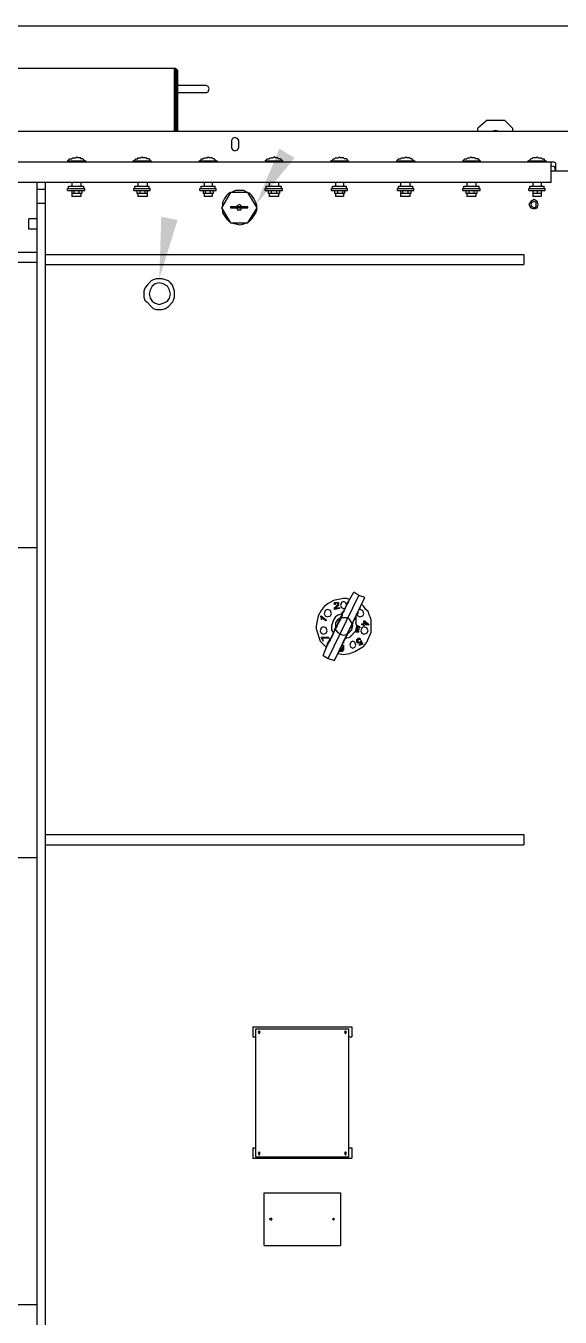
# Model space of a CAD drawing. Header units: feet. Extents: x 0.3 to 98.5, y -18.6 to 31.5.
# Drawn here: x 33.271 to 34.583, y 17.345 to 20.519 of the extents above; entities that cross this region are included whole.
import ezdxf

# ---------------------------------------------------------------- set-up
doc = ezdxf.new("R2010")
doc.units = ezdxf.units.FT
doc.header["$MEASUREMENT"] = 0
doc.layers.add('E-CABL-GND', color=3, linetype='Continuous')
doc.layers.add('E-DETL', color=1, linetype='Continuous')

msp = doc.modelspace()

# ---------------------------------------------------------------- hatches: boundary and pattern name
at = {"layer": 'E-DETL', "linetype": 'Continuous'}
for points in [[(33.83596, 20.07985), (33.89349, 20.21744), (33.93101, 20.19492)], [(33.59832, 19.89725), (33.60332, 20.04984), (33.64334, 20.04233)]]:
    msp.add_hatch(color=256, dxfattribs=at).paths.add_polyline_path(points)

# ---------------------------------------------------------------- linework, layer by layer
at = {"layer": 'Defpoints'}
msp.add_lwpolyline([(0.30977, 20.51939), (37.64417, 20.51939)], dxfattribs=at)
at = {"layer": 'E-CABL-GND'}
for points, knots in [([(32.77665, 18.07786), (32.81162, 18.0806), (32.92436, 18.0886), (33.25823, 18.09994), (33.1251, 17.38269), (33.4423, 16.69989), (33.11327, 16.61678), (33.13744, 16.49651)], [1.6562193, 1.6562193, 1.6562193, 1.6562193, 1.7533787, 1.9660396, 2.5434287, 3.3939212, 3.5619751, 3.5619751, 3.5619751, 3.5619751]), ([(32.77698, 18.05715), (32.82019, 18.06055), (32.8638, 18.06354), (32.97194, 18.06904), (33.03444, 18.06862), (33.11848, 18.03994), (33.14196, 18.01238), (33.17469, 17.92635), (33.18144, 17.86858), (33.18764, 17.71406), (33.18417, 17.61091), (33.20765, 17.28066), (33.27607, 17.05783), (33.28718, 16.81223), (33.27488, 16.74703), (33.20765, 16.67167), (33.06985, 16.65988), (33.10831, 16.49797)], [1.6546298, 1.6546298, 1.6546298, 1.6546298, 1.7750504, 1.7750504, 1.9512353, 1.9512353, 2.1274202, 2.1274202, 2.3036051, 2.3036051, 2.5403019, 2.5403019, 3.0549434, 3.0549434, 3.3206229, 3.3206229, 3.5630675, 3.5630675, 3.5630675, 3.5630675])]:
    msp.add_open_spline(points, degree=3, knots=knots, dxfattribs=at)
at = {"layer": 'E-DETL', "linetype": 'Continuous'}
for p, q in [((33.63834, 20.41255), (33.63834, 20.25996)), ((34.78902, 20.1624), (34.56138, 20.1624)), ((34.57139, 20.18241), (34.57139, 20.1624)), ((33.38319, 20.11487), (33.38319, 20.09987)), ((33.5683, 20.11487), (33.5683, 20.09987)), ((34.19117, 20.11487), (34.19117, 20.09987)), ((34.03107, 19.09177), (34.03107, 19.08677)), ((34.03357, 19.09427), (34.03357, 19.08927)), ((34.03608, 19.10178), (34.03608, 19.09177)), ((34.03858, 19.10178), (34.03858, 19.09427)), ((34.08611, 19.07927), (34.08611, 19.07426)), ((33.99605, 19.06676), (33.99605, 19.05925)), ((34.0811, 19.07176), (34.0811, 19.05175)), ((34.02107, 19.01923), (34.02107, 19.01423)), ((34.03357, 19.04424), (34.03357, 19.03924)), ((34.0836, 19.03924), (34.0836, 19.02924)), ((34.04108, 18.98421), (34.05108, 18.98421)), ((34.04858, 18.99171), (34.04858, 18.98171)), ((34.08611, 19.01423), (34.08611, 19.00422))]:
    msp.add_line(p, q, dxfattribs=at)
for points in [[(32.17998, 20.41505), (33.63834, 20.41505)], [(33.63584, 20.25996), (33.63584, 20.41505)], [(33.63834, 20.41255), (33.63584, 20.41255)], [(33.64334, 20.41005), (33.63834, 20.41505)], [(33.64084, 20.41005), (33.63834, 20.41255)], [(33.64084, 20.41005), (33.64084, 20.25996)], [(33.64334, 20.41005), (33.64334, 20.25996)], [(33.71339, 20.37253), (33.64334, 20.37253)], [(33.71339, 20.35502), (33.64334, 20.35502)], [(33.71339, 20.35502), (33.71839, 20.35752), (33.72089, 20.36502), (33.71839, 20.37002), (33.71339, 20.37253)], [(34.40379, 20.28748), (34.38128, 20.26746)], [(34.40379, 20.28748), (34.44632, 20.28748)], [(34.46633, 20.26746), (34.44632, 20.28748)], [(34.70147, 20.25996), (31.11686, 20.25996)], [(34.38128, 20.25996), (34.38128, 20.26746)], [(34.43381, 20.25996), (34.4238, 20.26246), (34.4163, 20.25996)], [(34.46633, 20.26746), (34.46633, 20.25996)], [(33.79343, 20.23745), (33.79093, 20.24245), (33.78343, 20.24495), (33.77842, 20.24245), (33.77592, 20.23745)], [(33.77592, 20.23745), (33.77592, 20.21994)], [(33.79343, 20.21994), (33.79343, 20.23745)], [(33.37319, 20.18742), (33.37819, 20.19242), (33.38319, 20.19242), (33.38569, 20.19492), (33.3932, 20.19492), (33.3957, 20.19742)], [(33.41571, 20.18742), (33.41071, 20.19242), (33.4057, 20.19242), (33.4057, 20.19492), (33.3982, 20.19492), (33.3957, 20.19742)], [(33.53578, 20.18742), (33.54078, 20.19242), (33.54579, 20.19242), (33.54579, 20.19492), (33.55329, 20.19492), (33.55579, 20.19742)], [(33.5758, 20.18742), (33.5758, 20.18992), (33.5733, 20.19242), (33.5683, 20.19242), (33.5658, 20.19492), (33.55829, 20.19492), (33.55579, 20.19742)], [(33.69838, 20.18742), (33.70088, 20.18992), (33.70088, 20.19242), (33.70588, 20.19242), (33.70838, 20.19492), (33.71589, 20.19492), (33.71839, 20.19742)], [(33.7384, 20.18742), (33.7334, 20.19242), (33.7309, 20.19242), (33.72839, 20.19492), (33.72089, 20.19492), (33.71839, 20.19742)], [(33.77592, 20.21994), (33.77842, 20.21493), (33.78343, 20.21243), (33.79093, 20.21493), (33.79343, 20.21994)], [(33.85847, 20.18742), (33.86347, 20.19242), (33.86848, 20.19242), (33.87098, 20.19492), (33.87848, 20.19492), (33.88098, 20.19742)], [(33.901, 20.18742), (33.89849, 20.18992), (33.89599, 20.19242), (33.89099, 20.19242), (33.88849, 20.19492), (33.88349, 20.19492), (33.88098, 20.19742)], [(34.02107, 20.18742), (34.02607, 20.19242), (34.02857, 20.19242), (34.03107, 20.19492), (34.03858, 20.19492), (34.04108, 20.19742)], [(34.06109, 20.18742), (34.06109, 20.18992), (34.05859, 20.19242), (34.05359, 20.19242), (34.05108, 20.19492), (34.04358, 20.19492), (34.04108, 20.19742)], [(34.18366, 20.18742), (34.18366, 20.18992), (34.18616, 20.19242), (34.19117, 20.19242), (34.19367, 20.19492), (34.20117, 20.19492), (34.20367, 20.19742)], [(34.22369, 20.18742), (34.21868, 20.19242), (34.21618, 20.19242), (34.21368, 20.19492), (34.20618, 20.19492), (34.20367, 20.19742)], [(34.34376, 20.18742), (34.34876, 20.19242), (34.35376, 20.19242), (34.35626, 20.19492), (34.36127, 20.19492), (34.36377, 20.19742)], [(34.38628, 20.18742), (34.38378, 20.18992), (34.38128, 20.19242), (34.37628, 20.19242), (34.37377, 20.19492), (34.36627, 20.19492), (34.36377, 20.19742)], [(34.52386, 20.19492), (34.51636, 20.19492), (34.51386, 20.19242), (34.51136, 20.19242), (34.50635, 20.18742)], [(34.52636, 20.19742), (34.52386, 20.19492)], [(34.52636, 20.19742), (34.52887, 20.19492), (34.53637, 20.19492), (34.53887, 20.19242), (34.54387, 20.19242), (34.54387, 20.18992), (34.54638, 20.18742)], [(31.25444, 20.18492), (34.56389, 20.18492)], [(33.37319, 20.18742), (33.37319, 20.18492)], [(33.37319, 20.18742), (33.41821, 20.18742)], [(33.41821, 20.18742), (33.41821, 20.18492)], [(33.53328, 20.18742), (33.53328, 20.18492)], [(33.53328, 20.18742), (33.57831, 20.18742)], [(33.57831, 20.18742), (33.57831, 20.18492)], [(33.69588, 20.18742), (33.69588, 20.18492)], [(33.69588, 20.18742), (33.7409, 20.18742)], [(33.7409, 20.18742), (33.7409, 20.18492)], [(33.85847, 20.18742), (33.85847, 20.18492)], [(33.85847, 20.18742), (33.901, 20.18742)], [(33.901, 20.18742), (33.901, 20.18492)], [(34.01857, 20.18742), (34.01857, 20.18492)], [(34.01857, 20.18742), (34.06359, 20.18742)], [(34.06359, 20.18742), (34.06359, 20.18492)], [(34.18116, 20.18742), (34.18116, 20.18492)], [(34.18116, 20.18742), (34.22619, 20.18742)], [(34.22619, 20.18742), (34.22619, 20.18492)], [(34.34376, 20.18742), (34.34376, 20.18492)], [(34.34376, 20.18742), (34.38628, 20.18742)], [(34.38628, 20.18742), (34.38628, 20.18492)], [(34.50385, 20.18742), (34.50385, 20.18492)], [(34.50385, 20.18742), (34.54888, 20.18742)], [(34.54888, 20.18742), (34.54888, 20.18492)], [(34.56138, 20.13489), (34.56138, 20.18492)], [(34.57139, 20.1649), (34.56889, 20.17241), (34.56138, 20.17491)], [(34.57139, 20.18241), (34.56389, 20.18492)], [(31.25694, 20.13489), (34.56138, 20.13489)], [(33.29814, 15.99995), (33.29814, 20.13489)], [(33.31815, 20.13489), (33.31815, 15.99995)], [(33.38319, 20.13489), (33.38319, 20.12488)], [(33.4057, 20.13489), (33.4057, 20.12488)], [(33.54579, 20.13489), (33.54579, 20.12488)], [(33.5683, 20.13489), (33.5683, 20.12488)], [(33.70838, 20.13489), (33.70838, 20.12488)], [(33.72839, 20.13489), (33.72839, 20.12488)], [(33.86848, 20.13489), (33.86848, 20.12488)], [(33.89099, 20.13489), (33.89099, 20.12488)], [(34.03107, 20.13489), (34.03107, 20.12488)], [(34.05108, 20.13489), (34.05108, 20.12488)], [(34.19117, 20.13489), (34.19117, 20.12488)], [(34.21368, 20.13489), (34.21368, 20.12488)], [(34.35376, 20.13489), (34.35376, 20.12488)], [(34.37628, 20.13489), (34.37628, 20.12488)], [(34.51636, 20.13489), (34.51636, 20.12488)], [(34.53637, 20.13489), (34.53637, 20.12488)], [(33.31815, 20.11738), (33.29814, 20.11738)], [(33.37319, 20.11487), (33.37319, 20.11988)], [(33.37319, 20.11988), (33.41571, 20.11988)], [(33.37319, 20.11487), (33.41571, 20.11487)], [(33.37569, 20.11988), (33.37569, 20.12488)], [(33.37569, 20.12488), (33.41321, 20.12488)], [(33.40821, 20.10737), (33.38319, 20.10737)], [(33.4057, 20.09987), (33.38319, 20.09987)], [(33.38819, 20.11487), (33.38819, 20.10737)], [(33.4007, 20.11487), (33.4007, 20.10737)], [(33.4057, 20.10737), (33.4057, 20.09987)], [(33.40821, 20.11487), (33.40821, 20.10737)], [(33.41321, 20.11988), (33.41321, 20.12488)], [(33.41571, 20.11487), (33.41571, 20.11988)], [(33.53578, 20.11487), (33.53578, 20.11988)], [(33.53578, 20.11988), (33.5758, 20.11988)], [(33.53578, 20.11487), (33.5758, 20.11487)], [(33.53828, 20.11988), (33.53828, 20.12488)], [(33.53828, 20.12488), (33.5733, 20.12488)], [(33.54329, 20.11487), (33.54329, 20.10737)], [(33.5683, 20.10737), (33.54329, 20.10737)], [(33.54579, 20.10737), (33.54579, 20.09987)], [(33.5683, 20.09987), (33.54579, 20.09987)], [(33.55079, 20.11487), (33.55079, 20.10737)], [(33.5633, 20.11487), (33.5633, 20.10737)], [(33.5733, 20.11988), (33.5733, 20.12488)], [(33.5758, 20.11487), (33.5758, 20.11988)], [(33.69838, 20.11487), (33.69838, 20.11988)], [(33.69838, 20.11988), (33.7384, 20.11988)], [(33.69838, 20.11487), (33.7384, 20.11487)], [(33.70088, 20.11988), (33.70088, 20.12488)], [(33.70088, 20.12488), (33.7359, 20.12488)], [(33.70588, 20.11487), (33.70588, 20.10737)], [(33.7309, 20.10737), (33.70588, 20.10737)], [(33.70838, 20.10737), (33.70838, 20.09987)], [(33.72839, 20.09987), (33.70838, 20.09987)], [(33.71088, 20.11487), (33.71088, 20.10737)], [(33.72339, 20.11487), (33.72339, 20.10737)], [(33.72839, 20.10737), (33.72839, 20.09987)], [(33.7309, 20.11487), (33.7309, 20.10737)], [(33.7359, 20.11988), (33.7359, 20.12488)], [(33.7384, 20.11487), (33.7384, 20.11988)], [(33.77342, 20.10987), (33.75091, 20.07235)], [(33.77092, 20.10987), (33.76342, 20.10237), (33.75841, 20.09486), (33.75341, 20.08486), (33.75341, 20.07485)], [(33.81595, 20.10987), (33.77342, 20.10987)], [(33.81344, 20.10987), (33.80594, 20.11487), (33.78593, 20.11487), (33.77592, 20.10987)], [(33.83846, 20.07235), (33.81595, 20.10987)], [(33.83846, 20.07485), (33.83596, 20.08486), (33.83095, 20.09486), (33.82595, 20.10237), (33.81845, 20.10987)], [(33.85847, 20.11487), (33.85847, 20.11988)], [(33.85847, 20.11988), (33.901, 20.11988)], [(33.85847, 20.11487), (33.901, 20.11487)], [(33.86097, 20.11988), (33.86097, 20.12488)], [(33.86097, 20.12488), (33.89849, 20.12488)], [(33.86598, 20.11487), (33.86598, 20.10737)], [(33.89349, 20.10737), (33.86598, 20.10737)], [(33.86848, 20.10737), (33.86848, 20.09987)], [(33.89099, 20.09987), (33.86848, 20.09987)], [(33.87348, 20.11487), (33.87348, 20.10737)], [(33.88599, 20.11487), (33.88599, 20.10737)], [(33.89099, 20.10737), (33.89099, 20.09987)], [(33.89349, 20.11487), (33.89349, 20.10737)], [(33.89849, 20.11988), (33.89849, 20.12488)], [(33.901, 20.11487), (33.901, 20.11988)], [(34.02107, 20.11487), (34.02107, 20.11988)], [(34.02107, 20.11988), (34.06109, 20.11988)], [(34.02107, 20.11487), (34.06109, 20.11487)], [(34.02357, 20.11988), (34.02357, 20.12488)], [(34.02357, 20.12488), (34.05859, 20.12488)], [(34.02857, 20.11487), (34.02857, 20.10737)], [(34.05359, 20.10737), (34.02857, 20.10737)], [(34.03107, 20.10737), (34.03107, 20.09987)], [(34.05108, 20.09987), (34.03107, 20.09987)], [(34.03608, 20.11487), (34.03608, 20.10737)], [(34.04858, 20.11487), (34.04858, 20.10737)], [(34.05108, 20.10737), (34.05108, 20.09987)], [(34.05359, 20.11487), (34.05359, 20.10737)], [(34.05859, 20.11988), (34.05859, 20.12488)], [(34.06109, 20.11487), (34.06109, 20.11988)], [(34.18366, 20.11487), (34.18366, 20.11988)], [(34.18366, 20.11988), (34.22369, 20.11988)], [(34.18366, 20.11487), (34.22369, 20.11487)], [(34.18616, 20.11988), (34.18616, 20.12488)], [(34.18616, 20.12488), (34.22118, 20.12488)], [(34.21618, 20.10737), (34.19117, 20.10737)], [(34.21368, 20.09987), (34.19117, 20.09987)], [(34.19617, 20.11487), (34.19617, 20.10737)], [(34.20868, 20.11487), (34.20868, 20.10737)], [(34.21368, 20.10737), (34.21368, 20.09987)], [(34.21618, 20.11487), (34.21618, 20.10737)], [(34.22118, 20.11988), (34.22118, 20.12488)], [(34.22369, 20.11487), (34.22369, 20.11988)], [(34.34376, 20.11487), (34.34376, 20.11988)], [(34.34376, 20.11988), (34.38628, 20.11988)], [(34.34376, 20.11487), (34.38628, 20.11487)], [(34.34626, 20.11988), (34.34626, 20.12488)], [(34.34626, 20.12488), (34.38378, 20.12488)], [(34.35126, 20.11487), (34.35126, 20.10737)], [(34.37878, 20.10737), (34.35126, 20.10737)], [(34.35376, 20.10737), (34.35376, 20.09987)], [(34.37628, 20.09987), (34.35376, 20.09987)], [(34.35877, 20.11487), (34.35877, 20.10737)], [(34.37127, 20.11487), (34.37127, 20.10737)], [(34.37628, 20.10737), (34.37628, 20.09987)], [(34.37878, 20.11487), (34.37878, 20.10737)], [(34.38378, 20.11988), (34.38378, 20.12488)], [(34.38628, 20.11487), (34.38628, 20.11988)], [(34.50635, 20.11487), (34.50635, 20.11988)], [(34.50635, 20.11988), (34.54638, 20.11988)], [(34.50635, 20.11487), (34.54638, 20.11487)], [(34.50885, 20.11988), (34.50885, 20.12488)], [(34.50885, 20.12488), (34.54387, 20.12488)], [(34.51636, 20.11487), (34.51636, 20.09987)], [(34.53637, 20.10737), (34.51636, 20.10737)], [(34.53637, 20.09987), (34.51636, 20.09987)], [(34.52636, 20.11487), (34.52636, 20.10737)], [(34.53637, 20.11487), (34.53637, 20.09987)], [(34.54387, 20.11988), (34.54387, 20.12488)], [(34.54638, 20.11487), (34.54638, 20.11988)], [(33.31815, 20.08236), (33.29814, 20.08236)], [(33.75091, 20.07235), (33.77342, 20.03483)], [(33.75341, 20.06985), (33.75341, 20.05984), (33.76342, 20.04483), (33.77092, 20.03733)], [(33.77342, 20.07485), (33.81595, 20.07485)], [(33.77342, 20.07485), (33.77342, 20.07235)], [(33.77342, 20.07235), (33.81595, 20.07235)], [(33.80094, 20.07485), (33.79844, 20.07735), (33.79593, 20.07985), (33.79093, 20.07735), (33.78843, 20.07485)], [(33.78843, 20.07235), (33.79093, 20.06735), (33.79844, 20.06735), (33.80094, 20.07235)], [(33.81595, 20.07235), (33.81595, 20.07485)], [(33.81595, 20.03483), (33.83846, 20.07235)], [(33.81845, 20.03733), (33.82595, 20.04483), (33.83596, 20.05984), (33.83846, 20.06985)], [(34.52887, 20.07985), (34.52636, 20.08736), (34.51886, 20.09236), (34.51136, 20.08736), (34.50635, 20.07985), (34.51136, 20.07235), (34.51886, 20.06985), (34.52636, 20.07235), (34.52887, 20.07985)], [(34.52386, 20.08486), (34.51886, 20.08736), (34.51386, 20.08486), (34.51136, 20.07985), (34.51386, 20.07485), (34.51886, 20.07235), (34.52386, 20.07485), (34.52386, 20.08486)], [(33.27813, 20.01982), (33.27813, 20.04483)], [(33.29814, 20.04483), (33.27813, 20.04483)], [(33.77342, 20.03483), (33.81595, 20.03483)], [(33.77592, 20.03483), (33.79593, 20.02982), (33.80594, 20.03233), (33.81344, 20.03483)], [(33.29814, 20.01982), (33.27813, 20.01982)], [(33.29814, 19.96228), (31.32448, 19.96228)], [(33.29814, 19.93727), (31.32448, 19.93727)], [(33.31815, 19.95728), (34.49385, 19.95728)], [(34.49385, 19.95728), (34.49385, 19.93227)], [(33.31815, 19.93227), (34.49385, 19.93227)], [(33.63584, 19.86723), (33.63084, 19.88224), (33.62583, 19.88724), (33.62083, 19.89224), (33.60582, 19.89725), (33.59081, 19.89725), (33.58331, 19.89475), (33.57831, 19.89224), (33.5683, 19.88224), (33.5633, 19.87473), (33.5608, 19.86723), (33.5608, 19.85222), (33.5633, 19.84472), (33.5683, 19.83971), (33.57831, 19.82971), (33.58331, 19.8247), (33.59081, 19.8222), (33.60582, 19.8222), (33.61333, 19.8247), (33.62083, 19.82971), (33.63084, 19.83971), (33.63334, 19.84472), (33.63584, 19.85222), (33.63584, 19.86723)], [(33.62583, 19.85972), (33.62333, 19.86973), (33.61833, 19.87974), (33.60832, 19.88474), (33.59832, 19.88724), (33.58831, 19.88474), (33.58081, 19.87974), (33.5758, 19.86973), (33.5733, 19.85972), (33.5758, 19.84972), (33.58081, 19.84221), (33.58831, 19.83721), (33.59832, 19.83471), (33.60832, 19.83721), (33.61833, 19.84221), (33.62333, 19.84972), (33.62583, 19.85972)], [(31.24944, 19.23686), (33.29814, 19.23686)], [(34.06609, 19.10928), (34.05859, 19.11178), (34.05108, 19.11178), (34.02607, 19.10678), (34.01356, 19.09928), (34.00356, 19.09177), (33.99605, 19.08177), (33.98855, 19.06926), (33.98354, 19.04424), (33.98354, 19.03674), (33.99355, 19.00672), (34.00356, 18.99672), (34.00856, 18.99171)], [(34.01356, 18.9642), (34.08861, 19.11929)], [(34.02857, 18.95919), (34.10362, 19.11429)], [(34.06359, 19.10428), (34.0761, 19.12679)], [(34.08861, 19.11929), (34.0761, 19.12679)], [(34.10362, 19.11429), (34.08861, 19.11929)], [(34.02107, 19.07426), (34.01857, 19.08177), (34.01106, 19.08427), (34.00606, 19.08177), (34.00356, 19.07426), (34.00606, 19.06926), (34.01106, 19.06676), (34.01857, 19.06926), (34.02107, 19.07426)], [(34.02857, 19.09678), (34.02857, 19.10178), (34.03858, 19.10178)], [(34.03107, 19.09678), (34.02857, 19.09678)], [(34.02857, 19.08427), (34.02857, 19.08927), (34.03357, 19.08927)], [(34.04108, 19.08677), (34.02857, 19.08427)], [(34.03357, 19.10178), (34.03107, 19.09928)], [(34.03107, 19.09928), (34.03107, 19.09678)], [(34.03107, 19.09177), (34.03608, 19.09177)], [(34.03107, 19.08677), (34.04108, 19.08927)], [(34.03357, 19.09427), (34.03858, 19.09427)], [(34.03858, 18.9767), (34.05108, 18.9742), (34.06609, 18.9767), (34.0786, 18.98171), (34.08861, 18.98671), (34.10111, 18.99422), (34.10862, 19.00422), (34.11862, 19.02924), (34.11862, 19.05925), (34.11612, 19.06676), (34.11362, 19.07176), (34.11112, 19.07927), (34.10612, 19.08427), (34.10111, 19.09177), (34.09611, 19.09678)], [(34.03858, 19.07176), (34.04608, 19.07426), (34.05108, 19.07927)], [(34.04108, 19.08927), (34.04108, 19.08677)], [(34.05859, 19.09678), (34.05609, 19.10178), (34.05108, 19.10428), (34.04608, 19.10178), (34.04358, 19.09427), (34.04608, 19.08927), (34.05108, 19.08677), (34.05609, 19.08677)], [(34.04858, 19.07426), (34.06109, 19.09928)], [(34.05359, 19.07927), (34.05108, 19.08177)], [(34.05359, 19.08677), (34.05609, 19.08927)], [(34.05359, 19.08427), (34.05609, 19.08677)], [(34.05609, 19.09177), (34.05859, 19.09427)], [(34.05859, 19.09678), (34.06359, 19.10428)], [(34.05859, 19.09427), (34.05859, 19.09678)], [(34.06109, 19.09678), (34.05859, 19.09678)], [(34.06109, 19.09928), (34.06359, 19.10178)], [(34.06109, 19.10178), (34.06359, 19.10178)], [(34.06359, 19.10178), (34.06359, 19.10428)], [(34.0836, 19.07176), (34.08611, 19.06926), (34.09111, 19.06676), (34.09861, 19.06926), (34.10111, 19.07426), (34.09861, 19.08177), (34.09111, 19.08427), (34.08861, 19.08427)], [(34.08861, 19.08177), (34.08611, 19.07927)], [(34.09111, 19.08677), (34.08861, 19.08427)], [(34.09111, 19.08677), (34.08861, 19.08677)], [(34.09361, 19.09427), (34.09111, 19.08927)], [(34.09111, 19.08927), (34.09111, 19.08677)], [(34.09611, 19.09678), (34.09361, 19.09427)], [(34.09361, 19.09678), (34.09611, 19.09678)], [(33.99355, 19.06676), (33.99605, 19.06926)], [(33.99605, 19.06676), (33.99355, 19.06676)], [(33.99605, 19.06926), (34.00856, 19.05925)], [(34.00856, 19.05675), (33.99605, 19.06426)], [(34.00856, 19.05925), (34.00856, 19.05675)], [(34.03858, 19.07176), (34.03107, 19.06676), (34.02607, 19.05925), (34.02107, 19.04424), (34.02107, 19.03424), (34.02607, 19.02673)], [(34.0736, 19.04424), (34.0711, 19.05175), (34.06609, 19.05925), (34.06109, 19.06426), (34.04358, 19.06426), (34.03608, 19.05925), (34.03107, 19.05175), (34.03107, 19.03424), (34.03608, 19.02924), (34.04358, 19.02423), (34.05108, 19.02173), (34.06109, 19.02423), (34.0711, 19.03424), (34.0736, 19.04424)], [(34.03608, 19.04675), (34.04608, 19.06426)], [(34.03608, 19.04675), (34.03858, 19.05425)], [(34.03858, 19.04925), (34.03608, 19.05175)], [(34.03858, 19.05675), (34.04108, 19.05925)], [(34.03858, 19.05675), (34.04108, 19.05425)], [(34.03858, 19.05675), (34.04108, 19.05675)], [(34.04108, 19.05925), (34.04358, 19.06426)], [(34.04358, 19.05925), (34.04108, 19.05925)], [(34.04358, 19.06676), (34.04608, 19.06926)], [(34.04358, 19.06676), (34.04608, 19.06676)], [(34.04608, 19.07176), (34.04858, 19.07176)], [(34.04608, 19.06426), (34.04858, 19.07176)], [(34.04858, 19.06926), (34.04608, 19.07176)], [(34.04858, 19.07176), (34.04858, 19.07426)], [(34.05609, 19.01423), (34.06609, 19.01673), (34.0811, 19.03174), (34.0836, 19.04424), (34.0811, 19.05175)], [(34.0736, 19.05175), (34.0711, 19.04424)], [(34.0711, 19.05175), (34.0736, 19.04925)], [(34.0711, 19.04675), (34.0711, 19.04925)], [(34.0711, 19.04925), (34.0736, 19.04925)], [(34.0761, 19.05675), (34.0736, 19.05425)], [(34.0786, 19.06676), (34.0811, 19.06426)], [(34.0786, 19.06426), (34.0811, 19.06426)], [(34.0786, 19.06175), (34.0786, 19.05925)], [(34.0811, 19.07176), (34.0836, 19.07176)], [(34.0836, 19.07426), (34.0836, 19.07176)], [(34.0836, 19.07426), (34.08611, 19.07426)], [(34.09611, 19.04925), (34.10111, 19.04925)], [(34.09611, 19.04675), (34.09611, 19.04925)], [(34.10111, 19.05675), (34.10362, 19.05675)], [(34.10111, 19.04925), (34.10111, 19.05675)], [(34.10362, 19.05675), (34.11362, 19.04675)], [(34.10362, 19.05425), (34.10362, 19.04925)], [(34.11112, 19.04675), (34.10362, 19.05425)], [(34.10362, 19.04925), (34.11112, 19.04675)], [(34.01106, 19.03174), (34.00856, 19.03924), (34.00106, 19.04174), (33.99605, 19.03924), (33.99355, 19.03174), (33.99605, 19.02673), (34.00106, 19.02423), (34.00856, 19.02673), (34.01106, 19.03174)], [(33.99605, 19.01673), (34.00606, 19.01673)], [(34.00106, 19.00672), (33.99605, 19.01673)], [(34.00606, 19.01673), (34.00856, 19.01423), (34.00856, 19.01673), (34.01356, 19.01673)], [(34.01356, 19.01673), (34.01606, 19.01423)], [(34.01606, 19.00422), (34.03608, 19.04675)], [(34.02357, 19.01923), (34.02107, 19.01923)], [(34.02357, 19.01923), (34.02857, 19.03174)], [(34.02607, 19.02423), (34.02357, 19.02423)], [(34.02607, 19.02423), (34.02607, 19.02673)], [(34.02857, 19.03424), (34.03107, 19.03924)], [(34.03357, 19.03924), (34.03107, 19.03924)], [(34.03608, 19.04424), (34.03357, 19.04675)], [(34.03357, 19.04424), (34.03608, 19.04424)], [(34.06109, 19.02423), (34.05359, 19.00922)], [(34.05609, 19.01923), (34.05859, 19.01923)], [(34.06109, 19.02423), (34.05859, 19.02423)], [(34.05859, 19.02173), (34.05859, 19.01923)], [(34.06609, 19.03424), (34.06359, 19.03174)], [(34.06859, 19.03924), (34.06609, 19.03674)], [(34.06609, 19.03924), (34.06859, 19.03924)], [(34.06609, 19.03424), (34.06609, 19.03674)], [(34.06859, 19.04424), (34.06859, 19.03924)], [(34.06859, 19.04424), (34.0711, 19.04424)], [(34.08861, 19.02924), (34.0811, 19.02924), (34.0811, 19.03174)], [(34.0811, 19.03174), (34.08861, 19.03174)], [(34.0836, 19.04424), (34.08861, 19.04174)], [(34.08611, 19.04424), (34.0836, 19.04424)], [(34.0836, 19.03924), (34.08611, 19.03674), (34.08611, 19.03424), (34.08861, 19.03424)], [(34.08611, 19.03674), (34.0836, 19.03674)], [(34.0836, 19.03424), (34.08611, 19.03174)], [(34.09111, 19.04174), (34.08611, 19.04424)], [(34.09111, 19.04174), (34.09111, 19.03924), (34.08611, 19.03924), (34.08611, 19.04174), (34.09111, 19.04174)], [(34.08611, 19.02924), (34.08611, 19.03174)], [(34.08861, 19.04174), (34.08861, 19.03924)], [(34.08861, 19.03674), (34.08861, 19.03424)], [(34.08861, 19.02924), (34.08861, 19.03174)], [(34.11112, 19.03174), (34.10862, 19.03924), (34.10111, 19.04174), (34.09611, 19.03924), (34.09361, 19.03174), (34.09611, 19.02673), (34.10111, 19.02423), (34.10862, 19.02673), (34.11112, 19.03174)], [(34.10111, 19.04675), (34.09611, 19.04675)], [(34.10111, 19.04424), (34.10111, 19.04675)], [(34.10362, 19.04675), (34.10111, 19.04424)], [(34.11362, 19.04675), (34.10362, 19.04675)], [(33.99855, 19.01423), (34.00106, 19.00672)], [(34.01606, 19.01423), (33.99855, 19.01423)], [(34.00106, 18.9717), (34.01356, 19.00172)], [(34.01106, 18.99922), (34.01857, 19.01423)], [(34.01106, 18.99422), (34.01106, 18.99922)], [(34.01356, 18.99672), (34.01106, 18.99922)], [(34.01356, 18.99922), (34.01106, 18.99922)], [(34.01356, 19.00172), (34.01606, 19.00422)], [(34.01606, 19.00172), (34.01356, 19.00422)], [(34.01606, 19.00422), (34.01356, 19.00422)], [(34.01857, 19.00672), (34.01606, 19.00922)], [(34.01606, 19.00922), (34.01857, 19.00922)], [(34.02107, 19.01423), (34.01857, 19.01423)], [(34.01857, 19.00922), (34.01857, 19.01173)], [(34.04358, 18.98671), (34.03858, 18.98171)], [(34.04108, 18.98921), (34.04858, 18.98921)], [(34.04108, 18.98671), (34.04858, 18.98671)], [(34.04858, 18.98171), (34.04108, 18.98171), (34.04108, 18.98421)], [(34.04608, 18.99422), (34.04358, 18.98921)], [(34.04358, 18.98921), (34.04358, 18.98671)], [(34.04608, 18.99672), (34.04608, 18.99422)], [(34.04608, 18.99672), (34.05108, 18.99672)], [(34.04858, 19.00422), (34.05108, 19.00172)], [(34.04858, 19.00422), (34.05108, 19.00422)], [(34.05108, 18.99422), (34.04858, 18.99422), (34.04858, 19.00172)], [(34.04858, 18.99171), (34.05108, 18.99171)], [(34.05108, 19.00922), (34.05359, 19.00672)], [(34.05108, 19.00922), (34.05359, 19.00922)], [(34.05359, 19.00672), (34.05108, 19.00672)], [(34.05108, 19.00422), (34.05108, 19.00172)], [(34.05108, 18.99672), (34.05108, 18.98421)], [(34.05359, 19.01423), (34.05609, 19.01423)], [(34.0811, 18.99672), (34.0786, 19.00422), (34.0736, 19.00672), (34.06859, 19.00422), (34.06609, 18.99672), (34.06859, 18.99171), (34.0736, 18.98921), (34.0786, 18.99171), (34.0811, 18.99672)], [(34.09361, 19.00922), (34.09361, 19.00422), (34.09111, 19.00172), (34.08611, 19.00172), (34.0836, 19.00422), (34.0836, 19.01173)], [(34.0836, 19.01173), (34.09361, 19.01173)], [(34.08611, 19.01423), (34.09111, 19.01423), (34.09111, 19.01173)], [(34.08611, 19.00422), (34.09111, 19.00422)], [(34.08861, 18.99672), (34.09611, 19.00172)], [(34.09111, 18.99672), (34.08861, 18.99672)], [(34.09111, 19.00422), (34.09361, 19.00672)], [(34.09861, 18.99922), (34.09111, 18.99672)], [(34.09361, 19.00922), (34.09861, 18.99922)], [(34.09611, 19.00172), (34.09361, 19.00672)], [(34.00106, 18.9717), (34.01356, 18.9642)], [(34.01356, 18.9642), (34.02857, 18.95919)], [(34.03858, 18.97921), (34.03608, 18.9742)], [(34.03858, 18.98171), (34.03858, 18.97921)], [(33.31815, 18.53144), (34.49385, 18.53144)], [(34.49385, 18.53144), (34.49385, 18.50643)], [(33.31815, 18.50643), (34.49385, 18.50643)], [(33.29814, 18.47391), (31.24944, 18.47391)], [(33.82845, 18.05866), (34.0711, 18.05866)], [(33.82845, 18.05866), (33.82845, 18.03365)], [(33.82845, 18.03365), (33.83596, 18.03365)], [(33.83596, 18.05366), (34.06359, 18.05366)], [(33.83596, 17.73848), (33.83596, 18.05366)], [(33.84596, 18.04616), (33.84346, 18.04866), (33.84096, 18.04616), (33.84346, 18.04115), (33.84596, 18.04616)], [(33.84096, 18.04616), (33.84346, 18.04366), (33.84596, 18.04616)], [(34.05609, 18.04866), (34.05359, 18.04616), (34.05609, 18.04115), (34.05859, 18.04616)], [(34.05359, 18.04616), (34.05609, 18.04366), (34.05859, 18.04616), (34.05609, 18.04866)], [(34.06359, 18.05366), (34.06359, 17.73848)], [(34.06359, 18.03365), (34.0711, 18.03365)], [(34.0711, 18.05866), (34.0711, 18.03365)], [(33.82845, 17.76099), (33.83596, 17.76099)], [(33.82845, 17.76099), (33.82845, 17.73597)], [(33.84096, 17.74848), (33.84346, 17.74348), (33.84596, 17.74848), (33.84346, 17.75098)], [(33.84346, 17.75098), (33.84096, 17.74848), (33.84346, 17.74598), (33.84596, 17.74848)], [(34.05609, 17.75098), (34.05359, 17.74848), (34.05609, 17.74348), (34.05859, 17.74848)], [(34.05359, 17.74848), (34.05609, 17.74598), (34.05859, 17.74848), (34.05609, 17.75098)], [(34.06359, 17.76099), (34.0711, 17.76099)], [(34.0711, 17.76099), (34.0711, 17.73597)], [(33.82845, 17.73597), (34.0711, 17.73597)], [(34.06359, 17.73848), (33.83596, 17.73848)], [(33.85597, 17.65092), (34.04358, 17.65092)], [(33.85597, 17.52085), (33.85597, 17.65092)], [(34.04358, 17.65092), (34.04358, 17.52085)], [(33.87598, 17.58589), (33.87348, 17.58839), (33.86848, 17.58589), (33.87348, 17.58339), (33.87598, 17.58589)], [(34.02857, 17.58589), (34.02607, 17.58839), (34.02357, 17.58589), (34.02607, 17.58339), (34.02857, 17.58589)], [(33.85597, 17.52085), (34.04358, 17.52085)], [(33.29814, 17.37498), (31.04189, 17.37498)]]:
    msp.add_lwpolyline(points, dxfattribs=at)

doc.saveas('drawing.dxf')
